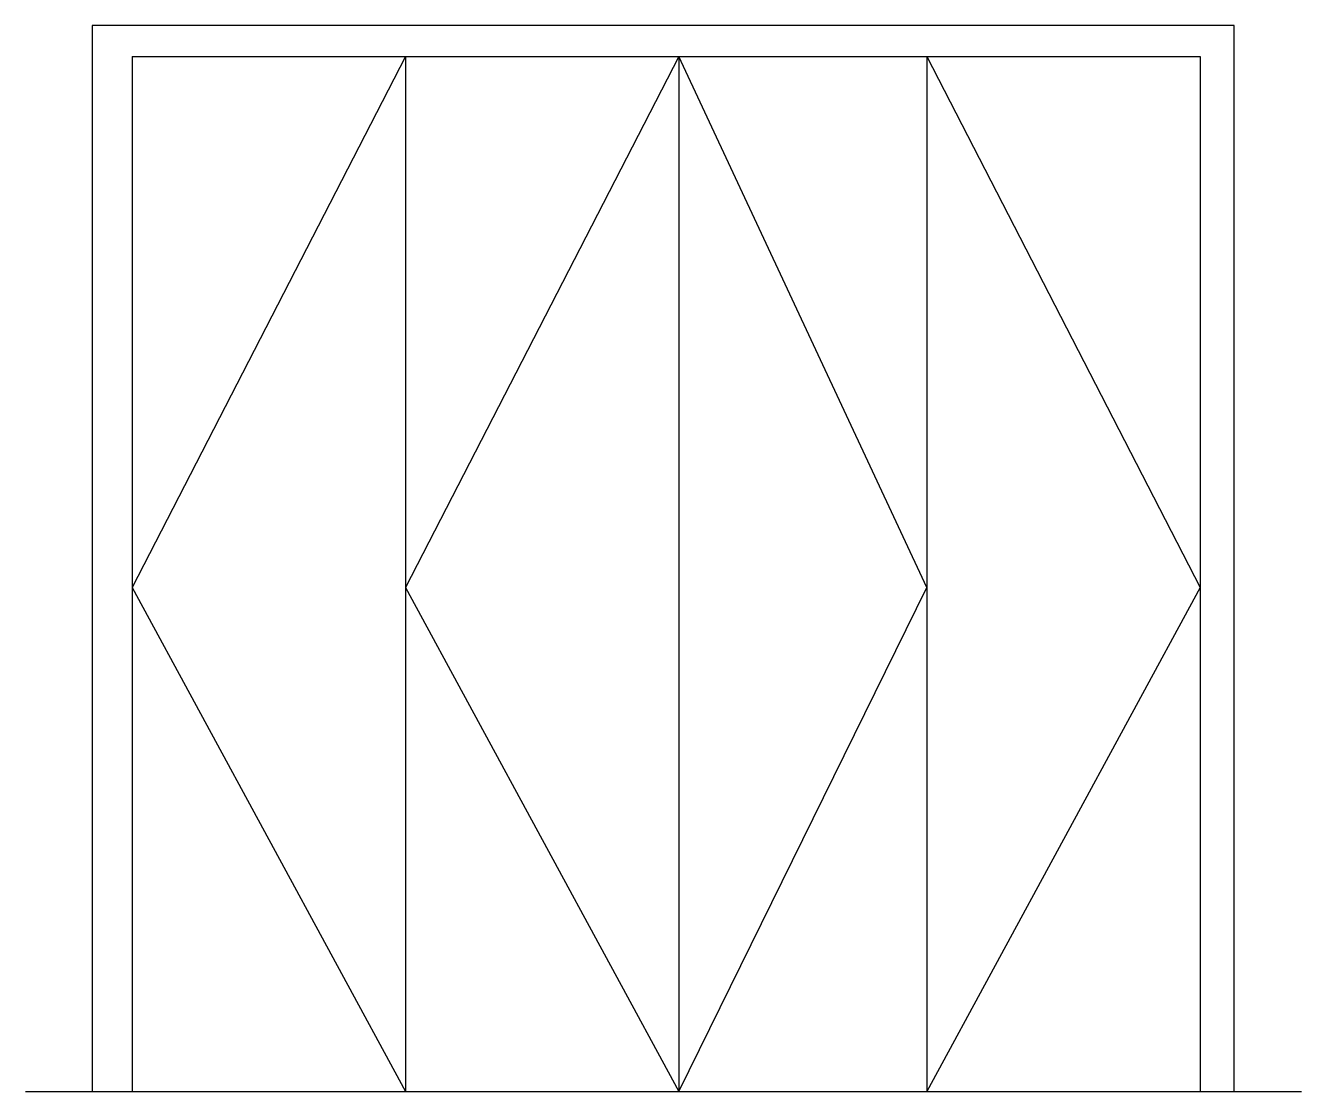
# Model space of a CAD drawing. Header units: metres. Extents: x 13408.5 to 13422.5, y 18575.2 to 18586.9.
import ezdxf

# ---------------------------------------------------------------- set-up
doc = ezdxf.new("R2010")
doc.units = ezdxf.units.M
for name, color, linetype in [('PUB_DIM', 90, 'Continuous'), ('STAIR', 2, 'Continuous'), ('WINDOW', 3, 'Continuous')]:
    doc.layers.add(name, color=color, linetype=linetype)

msp = doc.modelspace()

# ---------------------------------------------------------------- linework, layer by layer
for points in [[(13421.73, 18575.18), (13421.73, 18586.88), (13409.2, 18586.88), (13409.2, 18575.18)], [(13408.47, 18575.18), (13422.47, 18575.18)]]:
    msp.add_lwpolyline(points)
at = {"layer": 'PUB_DIM'}
for p, q in [((13409.64, 18586.54), (13409.64, 18575.18)), ((13412.64, 18586.54), (13412.64, 18575.18)), ((13415.64, 18586.54), (13415.64, 18575.18)), ((13418.36, 18586.54), (13418.36, 18575.18)), ((13421.36, 18586.54), (13421.36, 18575.18))]:
    msp.add_line(p, q, dxfattribs=at)
at = {"layer": 'STAIR'}
for p, q in [((13415.64, 18586.54), (13412.64, 18580.71)), ((13418.36, 18580.71), (13415.64, 18586.54)), ((13412.64, 18580.71), (13415.64, 18575.18)), ((13415.64, 18575.18), (13418.36, 18580.71))]:
    msp.add_line(p, q, dxfattribs=at)
at = {"layer": 'WINDOW'}
for p, q in [((13409.64, 18586.54), (13421.36, 18586.54)), ((13412.64, 18586.54), (13409.64, 18580.71)), ((13418.36, 18586.54), (13421.36, 18580.71)), ((13409.64, 18580.71), (13412.64, 18575.18)), ((13421.36, 18580.71), (13418.36, 18575.18))]:
    msp.add_line(p, q, dxfattribs=at)

doc.saveas('drawing.dxf')
